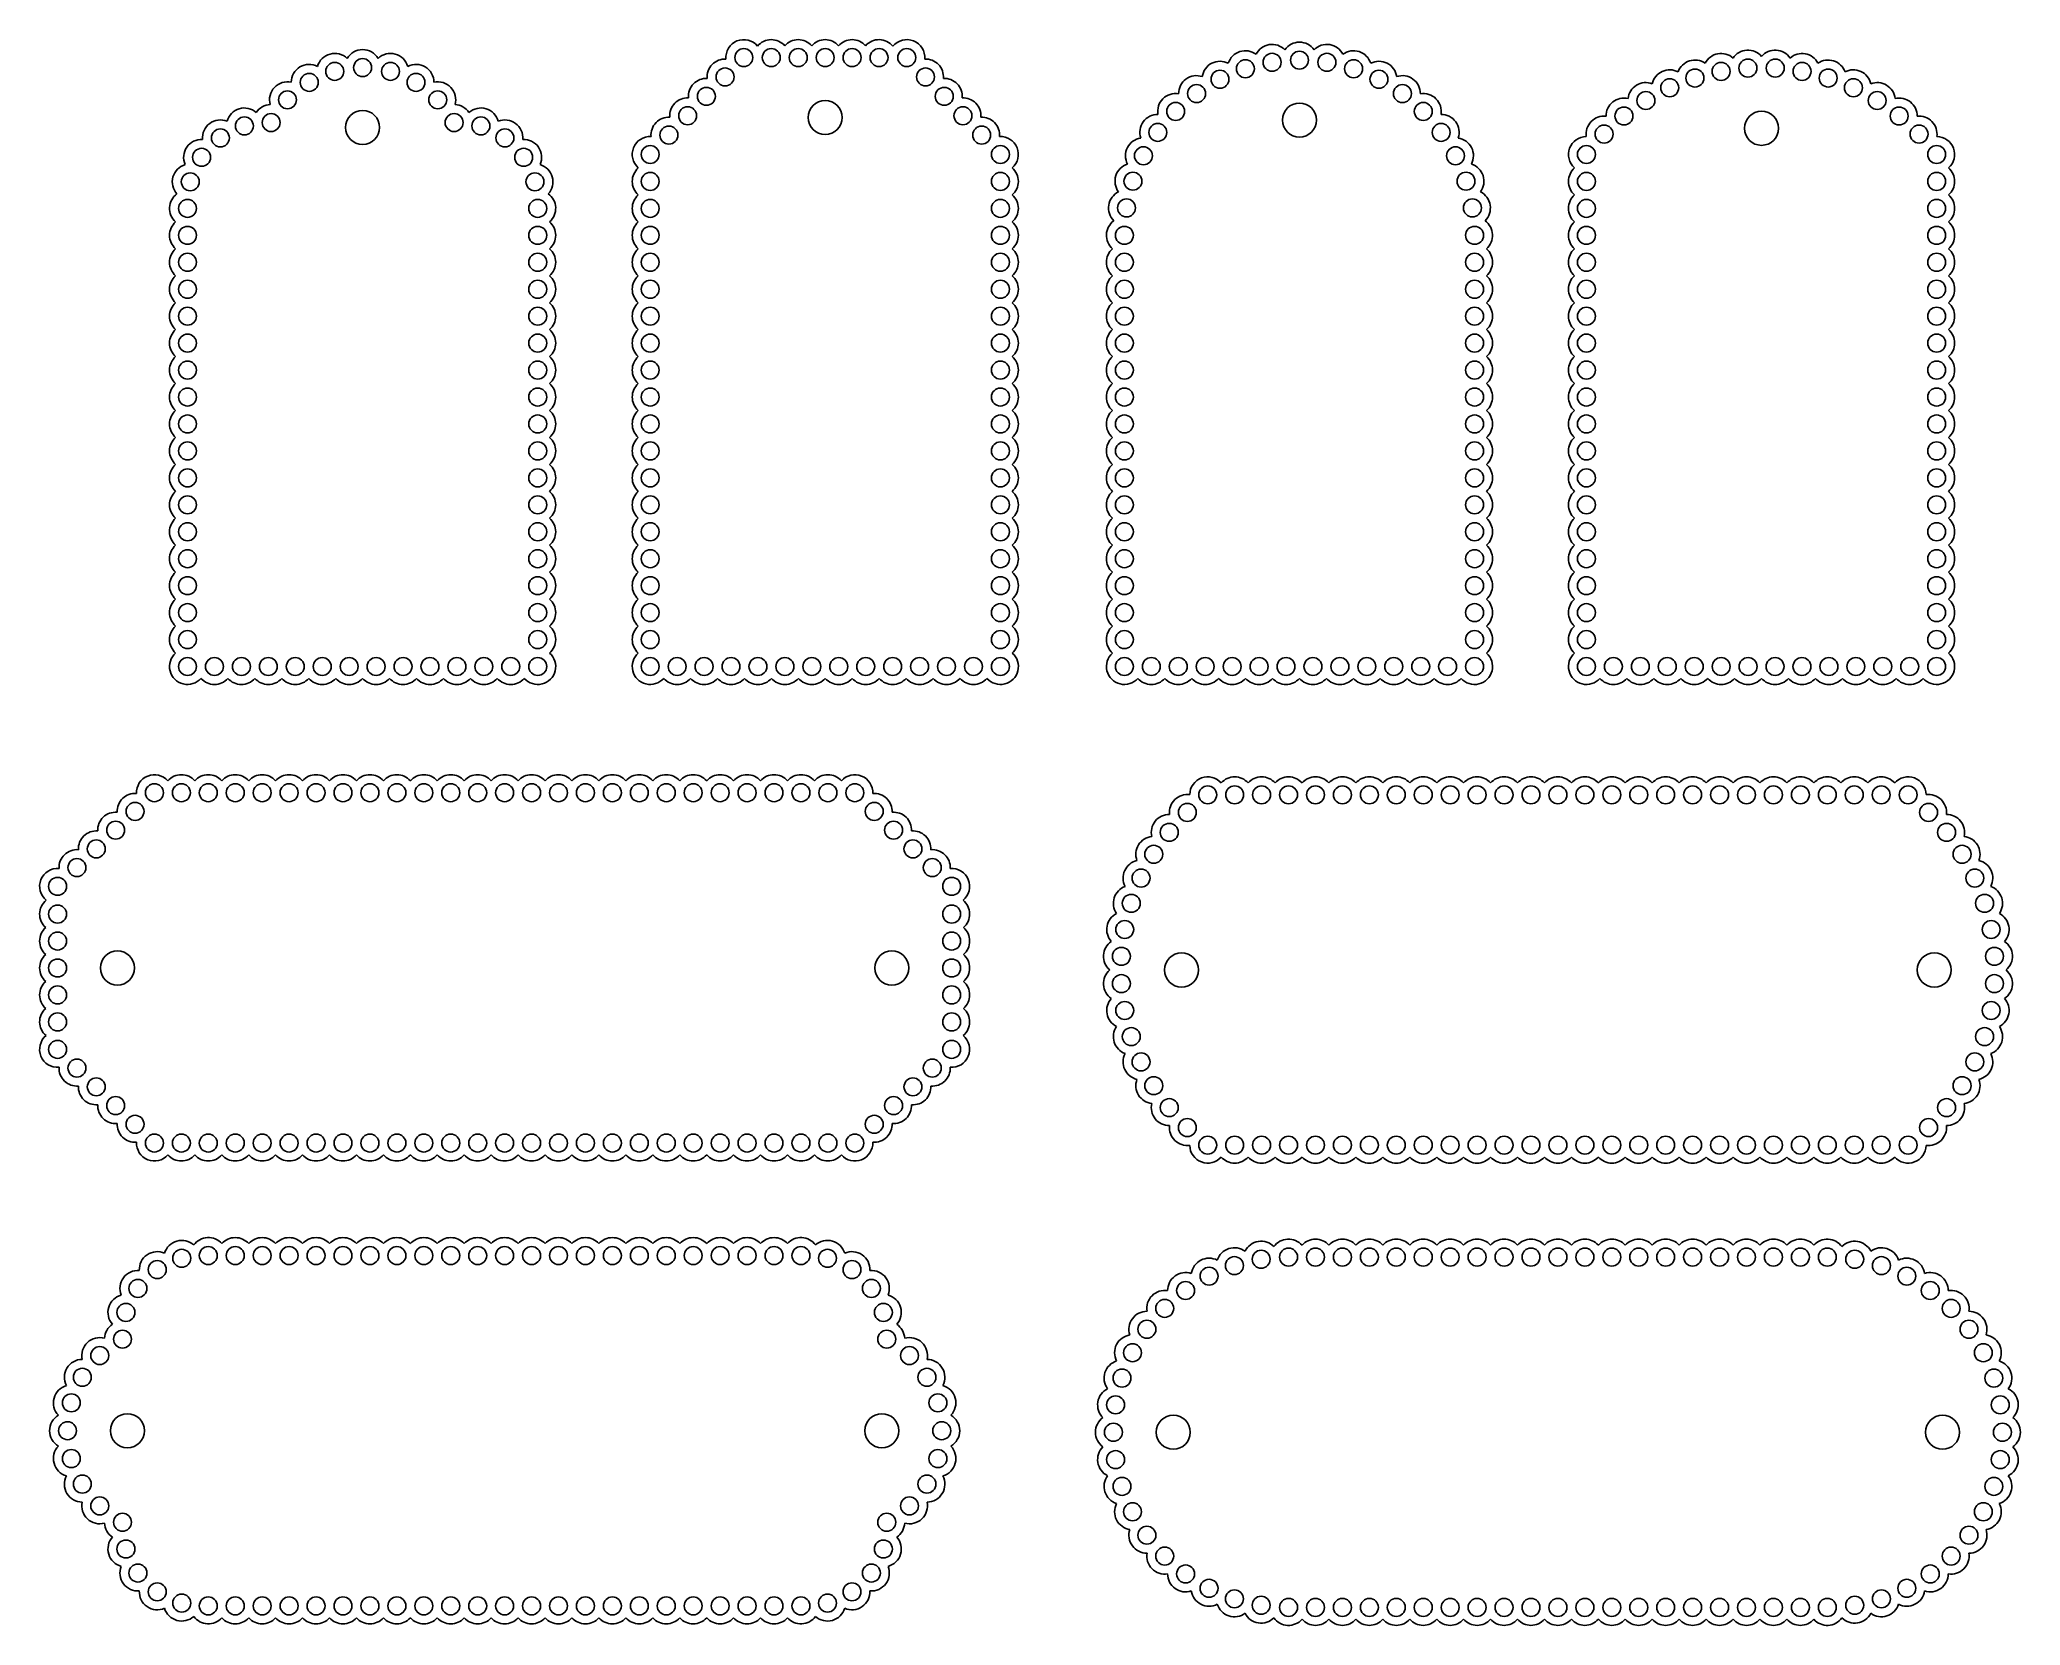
# Model space of a CAD drawing. Extents: x 16 to 347, y -74 to 191.
import ezdxf

# ---------------------------------------------------------------- set-up
doc = ezdxf.new("R2010")
doc.units = 0
doc.layers.get('0').update_dxf_attribs({"linetype": 'CONTINUOUS'})

msp = doc.modelspace()

# ---------------------------------------------------------------- linework, layer by layer
for centre, radius in [((133.760331, 187.650922), 1.5), ((138.349806, 187.650922), 1.5), ((142.849806, 187.650922), 1.5), ((147.349806, 187.650922), 1.5), ((151.849806, 187.650922), 1.5), ((156.349806, 187.650922), 1.5), ((160.984337, 187.650922), 1.5), ((226.579924, 187.223684), 1.5), ((65.427533, 185.350251), 1.5), ((70.084564, 185.988481), 1.5), ((74.741594, 185.350251), 1.5), ((130.632732, 184.415475), 1.5), ((164.111936, 184.415475), 1.5), ((213.300702, 184.035625), 1.5), ((217.541177, 185.792087), 1.5), ((222.004216, 186.863568), 1.5), ((231.155633, 186.863568), 1.5), ((235.618672, 185.792087), 1.5), ((239.859147, 184.035625), 1.5), ((292.637358, 184.24105), 1.5), ((297.006888, 185.339318), 1.5), ((301.485941, 185.895351), 1.5), ((306.04801, 185.895351), 1.5), ((310.527063, 185.339318), 1.5), ((314.896593, 184.24105), 1.5), ((57.534048, 180.599834), 1.5), ((61.16767, 183.515063), 1.5), ((79.001457, 183.515063), 1.5), ((82.635079, 180.599834), 1.5), ((127.505132, 181.180027), 1.5), ((167.239536, 181.180027), 1.5), ((209.387206, 181.637431), 1.5), ((243.772643, 181.637431), 1.5), ((284.448945, 180.481599), 1.5), ((288.424283, 182.611632), 1.5), ((319.109668, 182.611632), 1.5), ((323.085006, 180.481599), 1.5), ((70.084564, 175.988481), 2.844379), ((124.377533, 177.944579), 1.5), ((147.349806, 177.650922), 2.844379), ((170.367135, 177.944579), 1.5), ((205.897051, 178.656557), 1.5), ((226.579924, 177.223684), 2.844379), ((247.262798, 178.656557), 1.5), ((280.784119, 177.89669), 1.5), ((303.766976, 175.843909), 2.844379), ((326.749833, 177.89669), 1.5), ((46.320996, 174.235136), 1.5), ((50.33199, 176.23911), 1.5), ((54.801407, 176.806075), 1.5), ((85.367721, 176.806075), 1.5), ((89.837137, 176.23911), 1.5), ((93.848131, 174.235136), 1.5), ((121.249934, 174.709132), 1.5), ((173.494735, 174.709132), 1.5), ((202.916177, 175.166403), 1.5), ((250.243672, 175.166403), 1.5), ((277.458573, 174.881989), 1.5), ((330.075378, 174.881989), 1.5), ((43.182397, 170.999631), 1.5), ((96.986731, 170.999631), 1.5), ((118.122334, 171.473684), 1.5), ((176.622334, 171.473684), 1.5), ((200.517984, 171.252906), 1.5), ((252.641865, 171.252906), 1.5), ((274.516976, 171.473684), 1.5), ((333.016976, 171.473684), 1.5), ((41.296066, 166.910285), 1.5), ((98.873061, 166.910285), 1.5), ((118.122334, 166.973684), 1.5), ((176.622334, 166.973684), 1.5), ((198.761521, 167.012431), 1.5), ((254.398328, 167.012431), 1.5), ((274.516976, 166.973684), 1.5), ((333.016976, 166.973684), 1.5), ((40.834564, 162.473684), 1.5), ((99.334564, 162.473684), 1.5), ((118.122334, 162.473684), 1.5), ((176.622334, 162.473684), 1.5), ((197.690041, 162.549392), 1.5), ((255.469808, 162.549392), 1.5), ((274.516976, 162.473684), 1.5), ((333.016976, 162.473684), 1.5), ((40.834564, 157.973684), 1.5), ((99.334564, 157.973684), 1.5), ((118.122334, 157.973684), 1.5), ((176.622334, 157.973684), 1.5), ((197.329924, 157.973684), 1.5), ((255.829924, 157.973684), 1.5), ((274.516976, 157.973684), 1.5), ((333.016976, 157.973684), 1.5), ((40.834564, 153.473684), 1.5), ((99.334564, 153.473684), 1.5), ((118.122334, 153.473684), 1.5), ((176.622334, 153.473684), 1.5), ((197.329924, 153.473684), 1.5), ((255.829924, 153.473684), 1.5), ((274.516976, 153.473684), 1.5), ((333.016976, 153.473684), 1.5), ((40.834564, 148.973684), 1.5), ((99.334564, 148.973684), 1.5), ((118.122334, 148.973684), 1.5), ((176.622334, 148.973684), 1.5), ((197.329924, 148.973684), 1.5), ((255.829924, 148.973684), 1.5), ((274.516976, 148.973684), 1.5), ((333.016976, 148.973684), 1.5), ((40.834564, 144.473684), 1.5), ((99.334564, 144.473684), 1.5), ((118.122334, 144.473684), 1.5), ((176.622334, 144.473684), 1.5), ((197.329924, 144.473684), 1.5), ((255.829924, 144.473684), 1.5), ((274.516976, 144.473684), 1.5), ((333.016976, 144.473684), 1.5), ((40.834564, 139.973684), 1.5), ((99.334564, 139.973684), 1.5), ((118.122334, 139.973684), 1.5), ((176.622334, 139.973684), 1.5), ((197.329924, 139.973684), 1.5), ((255.829924, 139.973684), 1.5), ((274.516976, 139.973684), 1.5), ((333.016976, 139.973684), 1.5), ((40.834564, 135.473684), 1.5), ((99.334564, 135.473684), 1.5), ((118.122334, 135.473684), 1.5), ((176.622334, 135.473684), 1.5), ((197.329924, 135.473684), 1.5), ((255.829924, 135.473684), 1.5), ((274.516976, 135.473684), 1.5), ((333.016976, 135.473684), 1.5), ((40.834564, 130.973684), 1.5), ((99.334564, 130.973684), 1.5), ((118.122334, 130.973684), 1.5), ((176.622334, 130.973684), 1.5), ((197.329924, 130.973684), 1.5), ((255.829924, 130.973684), 1.5), ((274.516976, 130.973684), 1.5), ((333.016976, 130.973684), 1.5), ((40.834564, 126.473684), 1.5), ((99.334564, 126.473684), 1.5), ((118.122334, 126.473684), 1.5), ((176.622334, 126.473684), 1.5), ((197.329924, 126.473684), 1.5), ((255.829924, 126.473684), 1.5), ((274.516976, 126.473684), 1.5), ((333.016976, 126.473684), 1.5), ((40.834564, 121.973684), 1.5), ((99.334564, 121.973684), 1.5), ((118.122334, 121.973684), 1.5), ((176.622334, 121.973684), 1.5), ((197.329924, 121.973684), 1.5), ((255.829924, 121.973684), 1.5), ((274.516976, 121.973684), 1.5), ((333.016976, 121.973684), 1.5), ((40.834564, 117.473684), 1.5), ((99.334564, 117.473684), 1.5), ((118.122334, 117.473684), 1.5), ((176.622334, 117.473684), 1.5), ((197.329924, 117.473684), 1.5), ((255.829924, 117.473684), 1.5), ((274.516976, 117.473684), 1.5), ((333.016976, 117.473684), 1.5), ((40.834564, 112.973684), 1.5), ((99.334564, 112.973684), 1.5), ((118.122334, 112.973684), 1.5), ((176.622334, 112.973684), 1.5), ((197.329924, 112.973684), 1.5), ((255.829924, 112.973684), 1.5), ((274.516976, 112.973684), 1.5), ((333.016976, 112.973684), 1.5), ((40.834564, 108.473684), 1.5), ((99.334564, 108.473684), 1.5), ((118.122334, 108.473684), 1.5), ((176.622334, 108.473684), 1.5), ((197.329924, 108.473684), 1.5), ((255.829924, 108.473684), 1.5), ((274.516976, 108.473684), 1.5), ((333.016976, 108.473684), 1.5), ((40.834564, 103.973684), 1.5), ((99.334564, 103.973684), 1.5), ((118.122334, 103.973684), 1.5), ((176.622334, 103.973684), 1.5), ((197.329924, 103.973684), 1.5), ((255.829924, 103.973684), 1.5), ((274.516976, 103.973684), 1.5), ((333.016976, 103.973684), 1.5), ((40.834564, 99.473684), 1.5), ((99.334564, 99.473684), 1.5), ((118.122334, 99.473684), 1.5), ((176.622334, 99.473684), 1.5), ((197.329924, 99.473684), 1.5), ((255.829924, 99.473684), 1.5), ((274.516976, 99.473684), 1.5), ((333.016976, 99.473684), 1.5), ((40.834564, 94.973684), 1.5), ((99.334564, 94.973684), 1.5), ((118.122334, 94.973684), 1.5), ((176.622334, 94.973684), 1.5), ((197.329924, 94.973684), 1.5), ((255.829924, 94.973684), 1.5), ((274.516976, 94.973684), 1.5), ((333.016976, 94.973684), 1.5), ((40.834564, 90.473684), 1.5), ((99.334564, 90.473684), 1.5), ((118.122334, 90.473684), 1.5), ((176.622334, 90.473684), 1.5), ((197.329924, 90.473684), 1.5), ((255.829924, 90.473684), 1.5), ((274.516976, 90.473684), 1.5), ((333.016976, 90.473684), 1.5), ((40.834564, 85.973684), 1.5), ((45.334564, 85.973684), 1.5), ((49.834564, 85.973684), 1.5), ((54.334564, 85.973684), 1.5), ((58.834564, 85.973684), 1.5), ((63.334564, 85.973684), 1.5), ((67.834564, 85.973684), 1.5), ((72.334564, 85.973684), 1.5), ((76.834564, 85.973684), 1.5), ((81.334564, 85.973684), 1.5), ((85.834564, 85.973684), 1.5), ((90.334564, 85.973684), 1.5), ((94.834564, 85.973684), 1.5), ((99.334564, 85.973684), 1.5), ((118.122334, 85.973684), 1.5), ((122.622334, 85.973684), 1.5), ((127.122334, 85.973684), 1.5), ((131.622334, 85.973684), 1.5), ((136.122334, 85.973684), 1.5), ((140.622334, 85.973684), 1.5), ((145.122334, 85.973684), 1.5), ((149.622334, 85.973684), 1.5), ((154.122334, 85.973684), 1.5), ((158.622334, 85.973684), 1.5), ((163.122334, 85.973684), 1.5), ((167.622334, 85.973684), 1.5), ((172.122334, 85.973684), 1.5), ((176.622334, 85.973684), 1.5), ((197.329924, 85.973684), 1.5), ((201.829924, 85.973684), 1.5), ((206.329924, 85.973684), 1.5), ((210.829924, 85.973684), 1.5), ((215.329924, 85.973684), 1.5), ((219.829924, 85.973684), 1.5), ((224.329924, 85.973684), 1.5), ((228.829924, 85.973684), 1.5), ((233.329924, 85.973684), 1.5), ((237.829924, 85.973684), 1.5), ((242.329924, 85.973684), 1.5), ((246.829924, 85.973684), 1.5), ((251.329924, 85.973684), 1.5), ((255.829924, 85.973684), 1.5), ((274.516976, 85.973684), 1.5), ((279.016976, 85.973684), 1.5), ((283.516976, 85.973684), 1.5), ((288.016976, 85.973684), 1.5), ((292.516976, 85.973684), 1.5), ((297.016976, 85.973684), 1.5), ((301.516976, 85.973684), 1.5), ((306.016976, 85.973684), 1.5), ((310.516976, 85.973684), 1.5), ((315.016976, 85.973684), 1.5), ((319.516976, 85.973684), 1.5), ((324.016976, 85.973684), 1.5), ((328.516976, 85.973684), 1.5), ((333.016976, 85.973684), 1.5), ((35.305163, 64.904849), 1.5), ((39.805163, 64.904849), 1.5), ((44.305163, 64.904849), 1.5), ((48.805163, 64.904849), 1.5), ((53.305163, 64.904849), 1.5), ((57.805163, 64.904849), 1.5), ((62.305163, 64.904849), 1.5), ((66.805163, 64.904849), 1.5), ((71.305163, 64.904849), 1.5), ((75.805163, 64.904849), 1.5), ((80.305163, 64.904849), 1.5), ((84.805163, 64.904849), 1.5), ((89.305163, 64.904849), 1.5), ((93.805163, 64.904849), 1.5), ((98.305163, 64.904849), 1.5), ((102.805163, 64.904849), 1.5), ((107.305163, 64.904849), 1.5), ((111.805163, 64.904849), 1.5), ((116.305163, 64.904849), 1.5), ((120.805163, 64.904849), 1.5), ((125.305163, 64.904849), 1.5), ((129.805163, 64.904849), 1.5), ((134.305163, 64.904849), 1.5), ((138.805163, 64.904849), 1.5), ((143.305163, 64.904849), 1.5), ((147.805163, 64.904849), 1.5), ((152.305163, 64.904849), 1.5), ((32.069716, 61.777249), 1.5), ((155.540611, 61.777249), 1.5), ((207.844337, 61.607702), 1.5), ((211.252642, 64.5493), 1.5), ((215.752642, 64.5493), 1.5), ((220.252642, 64.5493), 1.5), ((224.752642, 64.5493), 1.5), ((229.252642, 64.5493), 1.5), ((233.752642, 64.5493), 1.5), ((238.252642, 64.5493), 1.5), ((242.752642, 64.5493), 1.5), ((247.252642, 64.5493), 1.5), ((251.752642, 64.5493), 1.5), ((256.252642, 64.5493), 1.5), ((260.752642, 64.5493), 1.5), ((265.252642, 64.5493), 1.5), ((269.752642, 64.5493), 1.5), ((274.252642, 64.5493), 1.5), ((278.752642, 64.5493), 1.5), ((283.252642, 64.5493), 1.5), ((287.752642, 64.5493), 1.5), ((292.252642, 64.5493), 1.5), ((296.752642, 64.5493), 1.5), ((301.252642, 64.5493), 1.5), ((305.752642, 64.5493), 1.5), ((310.252642, 64.5493), 1.5), ((314.752642, 64.5493), 1.5), ((319.252642, 64.5493), 1.5), ((323.752642, 64.5493), 1.5), ((328.252642, 64.5493), 1.5), ((331.660948, 61.607702), 1.5), ((28.834268, 58.64965), 1.5), ((158.776059, 58.64965), 1.5), ((204.829636, 58.282157), 1.5), ((334.675648, 58.282157), 1.5), ((25.59882, 55.522051), 1.5), ((162.011506, 55.522051), 1.5), ((22.363373, 52.394451), 1.5), ((165.246954, 52.394451), 1.5), ((202.244728, 54.61733), 1.5), ((337.260557, 54.61733), 1.5), ((19.127925, 49.266852), 1.5), ((168.482402, 49.266852), 1.5), ((200.114694, 50.641993), 1.5), ((339.390591, 50.641993), 1.5), ((198.485277, 46.428918), 1.5), ((341.020008, 46.428918), 1.5), ((19.127925, 44.632321), 1.5), ((168.482402, 44.632321), 1.5), ((197.387008, 42.059387), 1.5), ((342.118276, 42.059387), 1.5), ((19.127925, 40.132321), 1.5), ((168.482402, 40.132321), 1.5), ((19.127925, 35.632321), 1.5), ((29.127925, 35.632321), 2.844379), ((158.482402, 35.632321), 2.844379), ((168.482402, 35.632321), 1.5), ((196.830976, 37.580334), 1.5), ((206.882417, 35.2993), 2.844379), ((332.622868, 35.2993), 2.844379), ((342.674309, 37.580334), 1.5), ((196.830976, 33.018265), 1.5), ((342.674309, 33.018265), 1.5), ((19.127925, 31.132321), 1.5), ((168.482402, 31.132321), 1.5), ((197.387008, 28.539212), 1.5), ((342.118276, 28.539212), 1.5), ((19.127925, 26.632321), 1.5), ((168.482402, 26.632321), 1.5), ((19.127925, 22.042846), 1.5), ((168.482402, 22.042846), 1.5), ((198.485277, 24.169682), 1.5), ((341.020008, 24.169682), 1.5), ((22.363373, 18.915247), 1.5), ((165.246954, 18.915247), 1.5), ((200.114694, 19.956607), 1.5), ((339.390591, 19.956607), 1.5), ((25.59882, 15.787647), 1.5), ((162.011506, 15.787647), 1.5), ((202.244728, 15.98127), 1.5), ((337.260557, 15.98127), 1.5), ((28.834268, 12.660048), 1.5), ((158.776059, 12.660048), 1.5), ((204.829636, 12.316443), 1.5), ((334.675648, 12.316443), 1.5), ((32.069716, 9.532448), 1.5), ((155.540611, 9.532448), 1.5), ((207.844337, 8.990897), 1.5), ((331.660948, 8.990897), 1.5), ((35.305163, 6.404849), 1.5), ((39.805163, 6.404849), 1.5), ((44.305163, 6.404849), 1.5), ((48.805163, 6.404849), 1.5), ((53.305163, 6.404849), 1.5), ((57.805163, 6.404849), 1.5), ((62.305163, 6.404849), 1.5), ((66.805163, 6.404849), 1.5), ((71.305163, 6.404849), 1.5), ((75.805163, 6.404849), 1.5), ((80.305163, 6.404849), 1.5), ((84.805163, 6.404849), 1.5), ((89.305163, 6.404849), 1.5), ((93.805163, 6.404849), 1.5), ((98.305163, 6.404849), 1.5), ((102.805163, 6.404849), 1.5), ((107.305163, 6.404849), 1.5), ((111.805163, 6.404849), 1.5), ((116.305163, 6.404849), 1.5), ((120.805163, 6.404849), 1.5), ((125.305163, 6.404849), 1.5), ((129.805163, 6.404849), 1.5), ((134.305163, 6.404849), 1.5), ((138.805163, 6.404849), 1.5), ((143.305163, 6.404849), 1.5), ((147.805163, 6.404849), 1.5), ((152.305163, 6.404849), 1.5), ((211.252642, 6.0493), 1.5), ((215.752642, 6.0493), 1.5), ((220.252642, 6.0493), 1.5), ((224.752642, 6.0493), 1.5), ((229.252642, 6.0493), 1.5), ((233.752642, 6.0493), 1.5), ((238.252642, 6.0493), 1.5), ((242.752642, 6.0493), 1.5), ((247.252642, 6.0493), 1.5), ((251.752642, 6.0493), 1.5), ((256.252642, 6.0493), 1.5), ((260.752642, 6.0493), 1.5), ((265.252642, 6.0493), 1.5), ((269.752642, 6.0493), 1.5), ((274.252642, 6.0493), 1.5), ((278.752642, 6.0493), 1.5), ((283.252642, 6.0493), 1.5), ((287.752642, 6.0493), 1.5), ((292.252642, 6.0493), 1.5), ((296.752642, 6.0493), 1.5), ((301.252642, 6.0493), 1.5), ((305.752642, 6.0493), 1.5), ((310.252642, 6.0493), 1.5), ((314.752642, 6.0493), 1.5), ((319.252642, 6.0493), 1.5), ((323.752642, 6.0493), 1.5), ((328.252642, 6.0493), 1.5), ((35.779216, -14.730755), 1.5), ((39.868562, -12.844424), 1.5), ((44.305163, -12.382922), 1.5), ((48.805163, -12.382922), 1.5), ((53.305163, -12.382922), 1.5), ((57.805163, -12.382922), 1.5), ((62.305163, -12.382922), 1.5), ((66.805163, -12.382922), 1.5), ((71.305163, -12.382922), 1.5), ((75.805163, -12.382922), 1.5), ((80.305163, -12.382922), 1.5), ((84.805163, -12.382922), 1.5), ((89.305163, -12.382922), 1.5), ((93.805163, -12.382922), 1.5), ((98.305163, -12.382922), 1.5), ((102.805163, -12.382922), 1.5), ((107.305163, -12.382922), 1.5), ((111.805163, -12.382922), 1.5), ((116.305163, -12.382922), 1.5), ((120.805163, -12.382922), 1.5), ((125.305163, -12.382922), 1.5), ((129.805163, -12.382922), 1.5), ((134.305163, -12.382922), 1.5), ((138.805163, -12.382922), 1.5), ((143.305163, -12.382922), 1.5), ((147.741765, -12.844424), 1.5), ((151.83111, -14.730755), 1.5), ((215.713895, -14.069348), 1.5), ((220.176934, -12.997867), 1.5), ((224.752642, -12.637751), 1.5), ((229.252642, -12.637751), 1.5), ((233.752642, -12.637751), 1.5), ((238.252642, -12.637751), 1.5), ((242.752642, -12.637751), 1.5), ((247.252642, -12.637751), 1.5), ((251.752642, -12.637751), 1.5), ((256.252642, -12.637751), 1.5), ((260.752642, -12.637751), 1.5), ((265.252642, -12.637751), 1.5), ((269.752642, -12.637751), 1.5), ((274.252642, -12.637751), 1.5), ((278.752642, -12.637751), 1.5), ((283.252642, -12.637751), 1.5), ((287.752642, -12.637751), 1.5), ((292.252642, -12.637751), 1.5), ((296.752642, -12.637751), 1.5), ((301.252642, -12.637751), 1.5), ((305.752642, -12.637751), 1.5), ((310.252642, -12.637751), 1.5), ((314.752642, -12.637751), 1.5), ((319.328351, -12.997867), 1.5), ((323.79139, -14.069348), 1.5), ((32.543711, -17.869354), 1.5), ((155.066615, -17.869354), 1.5), ((211.47342, -15.82581), 1.5), ((328.031865, -15.82581), 1.5), ((204.069769, -21.204878), 1.5), ((207.559924, -18.224004), 1.5), ((331.945361, -18.224004), 1.5), ((335.435516, -21.204878), 1.5), ((30.539738, -21.880348), 1.5), ((157.070589, -21.880348), 1.5), ((29.972772, -26.349765), 1.5), ((157.637554, -26.349765), 1.5), ((201.088895, -24.695033), 1.5), ((338.41639, -24.695033), 1.5), ((26.179013, -29.082406), 1.5), ((161.431313, -29.082406), 1.5), ((198.690702, -28.608529), 1.5), ((340.814583, -28.608529), 1.5), ((23.263784, -32.716028), 1.5), ((164.346543, -32.716028), 1.5), ((196.934239, -32.849004), 1.5), ((342.571046, -32.849004), 1.5), ((21.428596, -36.975891), 1.5), ((166.181731, -36.975891), 1.5), ((195.862758, -37.312043), 1.5), ((343.642526, -37.312043), 1.5), ((30.790366, -41.632922), 2.844379), ((156.81996, -41.632922), 2.844379), ((205.502642, -41.887751), 2.844379), ((334.002642, -41.887751), 2.844379), ((20.790366, -41.632922), 1.5), ((166.81996, -41.632922), 1.5), ((195.502642, -41.887751), 1.5), ((344.002642, -41.887751), 1.5), ((21.428596, -46.289952), 1.5), ((166.181731, -46.289952), 1.5), ((195.862758, -46.463459), 1.5), ((343.642526, -46.463459), 1.5), ((23.263784, -50.549815), 1.5), ((164.346543, -50.549815), 1.5), ((196.934239, -50.926498), 1.5), ((342.571046, -50.926498), 1.5), ((26.179013, -54.183437), 1.5), ((161.431313, -54.183437), 1.5), ((29.972772, -56.916079), 1.5), ((157.637554, -56.916079), 1.5), ((198.690702, -55.166973), 1.5), ((340.814583, -55.166973), 1.5), ((201.088895, -59.08047), 1.5), ((338.41639, -59.08047), 1.5), ((30.539738, -61.385495), 1.5), ((157.070589, -61.385495), 1.5), ((204.069769, -62.570625), 1.5), ((335.435516, -62.570625), 1.5), ((32.543711, -65.396489), 1.5), ((155.066615, -65.396489), 1.5), ((207.559924, -65.551498), 1.5), ((331.945361, -65.551498), 1.5), ((35.779216, -68.535089), 1.5), ((39.868562, -70.421419), 1.5), ((44.305163, -70.882922), 1.5), ((48.805163, -70.882922), 1.5), ((53.305163, -70.882922), 1.5), ((57.805163, -70.882922), 1.5), ((62.305163, -70.882922), 1.5), ((66.805163, -70.882922), 1.5), ((71.305163, -70.882922), 1.5), ((75.805163, -70.882922), 1.5), ((80.305163, -70.882922), 1.5), ((84.805163, -70.882922), 1.5), ((89.305163, -70.882922), 1.5), ((93.805163, -70.882922), 1.5), ((98.305163, -70.882922), 1.5), ((102.805163, -70.882922), 1.5), ((107.305163, -70.882922), 1.5), ((111.805163, -70.882922), 1.5), ((116.305163, -70.882922), 1.5), ((120.805163, -70.882922), 1.5), ((125.305163, -70.882922), 1.5), ((129.805163, -70.882922), 1.5), ((134.305163, -70.882922), 1.5), ((138.805163, -70.882922), 1.5), ((143.305163, -70.882922), 1.5), ((147.741765, -70.421419), 1.5), ((151.83111, -68.535089), 1.5), ((211.47342, -67.949692), 1.5), ((215.713895, -69.706154), 1.5), ((220.176934, -70.777635), 1.5), ((319.328351, -70.777635), 1.5), ((323.79139, -69.706154), 1.5), ((328.031865, -67.949692), 1.5), ((224.752642, -71.137751), 1.5), ((229.252642, -71.137751), 1.5), ((233.752642, -71.137751), 1.5), ((238.252642, -71.137751), 1.5), ((242.752642, -71.137751), 1.5), ((247.252642, -71.137751), 1.5), ((251.752642, -71.137751), 1.5), ((256.252642, -71.137751), 1.5), ((260.752642, -71.137751), 1.5), ((265.252642, -71.137751), 1.5), ((269.752642, -71.137751), 1.5), ((274.252642, -71.137751), 1.5), ((278.752642, -71.137751), 1.5), ((283.252642, -71.137751), 1.5), ((287.752642, -71.137751), 1.5), ((292.252642, -71.137751), 1.5), ((296.752642, -71.137751), 1.5), ((301.252642, -71.137751), 1.5), ((305.752642, -71.137751), 1.5), ((310.252642, -71.137751), 1.5), ((314.752642, -71.137751), 1.5)]:
    msp.add_circle(centre, radius)
for centre, start, end in [((70.084564, 185.988481), 30.621019, 149.378981), ((133.760331, 187.650922), 40.100792, 184.5614), ((138.349806, 187.650922), 41.409622, 139.899208), ((142.849806, 187.650922), 41.409622, 138.590378), ((147.349806, 187.650922), 41.409622, 138.590378), ((151.849806, 187.650922), 41.409622, 138.590378), ((156.349806, 187.650922), 39.428137, 138.590378), ((160.984337, 187.650922), 355.4386, 140.571863), ((217.541177, 185.792087), 53.595127, 162.404873), ((222.004216, 186.863568), 44.595127, 153.404873), ((226.579924, 187.223684), 35.595127, 144.404873), ((231.155633, 186.863568), 26.595127, 135.404873), ((235.618672, 185.792087), 17.595127, 126.404873), ((301.485941, 185.895351), 40.505393, 145.861236), ((306.04801, 185.895351), 34.138764, 139.494607), ((61.16767, 183.515063), 62.6774, 179.673721), ((65.427533, 185.350251), 46.228163, 163.936234), ((74.741594, 185.350251), 16.063766, 133.771837), ((79.001457, 183.515063), 0.326279, 117.3226), ((130.632732, 184.415475), 87.380644, 184.5614), ((164.111936, 184.415475), 355.4386, 92.619356), ((213.300702, 184.035625), 62.595127, 171.404873), ((239.859147, 184.035625), 8.595127, 117.404873), ((288.424283, 182.611632), 62.304947, 166.918301), ((292.637358, 184.24105), 55.439878, 159.983267), ((297.006888, 185.339318), 48.29183, 152.77783), ((310.527063, 185.339318), 27.22217, 131.70817), ((314.896593, 184.24105), 20.016733, 124.560122), ((319.109668, 182.611632), 13.081699, 117.695053), ((57.534048, 180.599834), 77.805945, 195.426184), ((82.635079, 180.599834), 344.573816, 102.194055), ((127.505132, 181.180027), 87.380644, 184.5614), ((167.239536, 181.180027), 355.4386, 92.619356), ((209.387206, 181.637431), 71.595127, 180.404873), ((243.772643, 181.637431), 359.595127, 108.404873), ((284.448945, 180.481599), 69.447582, 173.566676), ((323.085006, 180.481599), 6.433324, 110.552418), ((50.33199, 176.23911), 48.563616, 164.903915), ((54.801407, 176.806075), 93.043458, 145.895607), ((85.367721, 176.806075), 34.104393, 86.956542), ((89.837137, 176.23911), 15.096085, 131.436384), ((124.377533, 177.944579), 87.380644, 184.5614), ((170.367135, 177.944579), 355.4386, 92.619356), ((205.897051, 178.656557), 80.595127, 189.404873), ((247.262798, 178.656557), 350.595127, 99.404873), ((280.784119, 177.89669), 76.826178, 180.619485), ((326.749833, 177.89669), 359.380515, 103.173822), ((46.320996, 174.235136), 68.191364, 184.572571), ((93.848131, 174.235136), 355.427429, 111.808636), ((121.249934, 174.709132), 87.380644, 184.5614), ((173.494735, 174.709132), 355.4386, 92.619356), ((202.916177, 175.166403), 89.595127, 198.404873), ((250.243672, 175.166403), 341.595127, 90.404873), ((277.458573, 174.881989), 83.766906, 187.825315), ((330.075378, 174.881989), 352.174685, 96.233094), ((43.182397, 170.999631), 87.169437, 203.87719), ((96.986731, 170.999631), 336.12281, 92.830563), ((118.122334, 171.473684), 87.380644, 228.590378), ((176.622334, 171.473684), 311.409622, 92.619356), ((200.517984, 171.252906), 98.595127, 207.404873), ((252.641865, 171.252906), 332.595127, 81.404873), ((274.516976, 171.473684), 90.581862, 228.590378), ((333.016976, 171.473684), 311.409622, 89.418138), ((41.296066, 166.910285), 106.597007, 222.085214), ((98.873061, 166.910285), 317.914786, 73.402993), ((118.122334, 166.973684), 131.409622, 228.590378), ((176.622334, 166.973684), 311.409622, 48.590378), ((198.761521, 167.012431), 107.595127, 216.404873), ((254.398328, 167.012431), 323.595127, 72.404873), ((274.516976, 166.973684), 131.409622, 228.590378), ((333.016976, 166.973684), 311.409622, 48.590378), ((40.834564, 162.473684), 126.037503, 228.590378), ((99.334564, 162.473684), 311.409622, 53.962497), ((118.122334, 162.473684), 131.409622, 228.590378), ((176.622334, 162.473684), 311.409622, 48.590378), ((197.690041, 162.549392), 116.595127, 225.404873), ((255.469808, 162.549392), 314.595127, 63.404873), ((274.516976, 162.473684), 131.409622, 228.590378), ((333.016976, 162.473684), 311.409622, 48.590378), ((40.834564, 157.973684), 131.409622, 228.590378), ((99.334564, 157.973684), 311.409622, 48.590378), ((118.122334, 157.973684), 131.409622, 228.590378), ((176.622334, 157.973684), 311.409622, 48.590378), ((197.329924, 157.973684), 125.595127, 228.590378), ((255.829924, 157.973684), 311.409622, 54.404873), ((274.516976, 157.973684), 131.409622, 228.590378), ((333.016976, 157.973684), 311.409622, 48.590378), ((40.834564, 153.473684), 131.409622, 228.590378), ((99.334564, 153.473684), 311.409622, 48.590378), ((118.122334, 153.473684), 131.409622, 228.590378), ((176.622334, 153.473684), 311.409622, 48.590378), ((197.329924, 153.473684), 131.409622, 228.590378), ((255.829924, 153.473684), 311.409622, 48.590378), ((274.516976, 153.473684), 131.409622, 228.590378), ((333.016976, 153.473684), 311.409622, 48.590378), ((40.834564, 148.973684), 131.409622, 228.590378), ((99.334564, 148.973684), 311.409622, 48.590378), ((118.122334, 148.973684), 131.409622, 228.590378), ((176.622334, 148.973684), 311.409622, 48.590378), ((197.329924, 148.973684), 131.409622, 228.590378), ((255.829924, 148.973684), 311.409622, 48.590378), ((274.516976, 148.973684), 131.409622, 228.590378), ((333.016976, 148.973684), 311.409622, 48.590378), ((40.834564, 144.473684), 131.409622, 228.590378), ((99.334564, 144.473684), 311.409622, 48.590378), ((118.122334, 144.473684), 131.409622, 228.590378), ((176.622334, 144.473684), 311.409622, 48.590378), ((197.329924, 144.473684), 131.409622, 228.590378), ((255.829924, 144.473684), 311.409622, 48.590378), ((274.516976, 144.473684), 131.409622, 228.590378), ((333.016976, 144.473684), 311.409622, 48.590378), ((40.834564, 139.973684), 131.409622, 228.590378), ((99.334564, 139.973684), 311.409622, 48.590378), ((118.122334, 139.973684), 131.409622, 228.590378), ((176.622334, 139.973684), 311.409622, 48.590378), ((197.329924, 139.973684), 131.409622, 228.590378), ((255.829924, 139.973684), 311.409622, 48.590378), ((274.516976, 139.973684), 131.409622, 228.590378), ((333.016976, 139.973684), 311.409622, 48.590378), ((40.834564, 135.473684), 131.409622, 228.590378), ((99.334564, 135.473684), 311.409622, 48.590378), ((118.122334, 135.473684), 131.409622, 228.590378), ((176.622334, 135.473684), 311.409622, 48.590378), ((197.329924, 135.473684), 131.409622, 228.590378), ((255.829924, 135.473684), 311.409622, 48.590378), ((274.516976, 135.473684), 131.409622, 228.590378), ((333.016976, 135.473684), 311.409622, 48.590378), ((40.834564, 130.973684), 131.409622, 228.590378), ((99.334564, 130.973684), 311.409622, 48.590378), ((118.122334, 130.973684), 131.409622, 228.590378), ((176.622334, 130.973684), 311.409622, 48.590378), ((197.329924, 130.973684), 131.409622, 228.590378), ((255.829924, 130.973684), 311.409622, 48.590378), ((274.516976, 130.973684), 131.409622, 228.590378), ((333.016976, 130.973684), 311.409622, 48.590378), ((40.834564, 126.473684), 131.409622, 228.590378), ((99.334564, 126.473684), 311.409622, 48.590378), ((118.122334, 126.473684), 131.409622, 228.590378), ((176.622334, 126.473684), 311.409622, 48.590378), ((197.329924, 126.473684), 131.409622, 228.590378), ((255.829924, 126.473684), 311.409622, 48.590378), ((274.516976, 126.473684), 131.409622, 228.590378), ((333.016976, 126.473684), 311.409622, 48.590378), ((40.834564, 121.973684), 131.409622, 228.590378), ((99.334564, 121.973684), 311.409622, 48.590378), ((118.122334, 121.973684), 131.409622, 228.590378), ((176.622334, 121.973684), 311.409622, 48.590378), ((197.329924, 121.973684), 131.409622, 228.590378), ((255.829924, 121.973684), 311.409622, 48.590378), ((274.516976, 121.973684), 131.409622, 228.590378), ((333.016976, 121.973684), 311.409622, 48.590378), ((40.834564, 117.473684), 131.409622, 228.590378), ((99.334564, 117.473684), 311.409622, 48.590378), ((118.122334, 117.473684), 131.409622, 228.590378), ((176.622334, 117.473684), 311.409622, 48.590378), ((197.329924, 117.473684), 131.409622, 228.590378), ((255.829924, 117.473684), 311.409622, 48.590378), ((274.516976, 117.473684), 131.409622, 228.590378), ((333.016976, 117.473684), 311.409622, 48.590378), ((40.834564, 112.973684), 131.409622, 228.590378), ((99.334564, 112.973684), 311.409622, 48.590378), ((118.122334, 112.973684), 131.409622, 228.590378), ((176.622334, 112.973684), 311.409622, 48.590378), ((197.329924, 112.973684), 131.409622, 228.590378), ((255.829924, 112.973684), 311.409622, 48.590378), ((274.516976, 112.973684), 131.409622, 228.590378), ((333.016976, 112.973684), 311.409622, 48.590378), ((40.834564, 108.473684), 131.409622, 228.590378), ((99.334564, 108.473684), 311.409622, 48.590378), ((118.122334, 108.473684), 131.409622, 228.590378), ((176.622334, 108.473684), 311.409622, 48.590378), ((197.329924, 108.473684), 131.409622, 228.590378), ((255.829924, 108.473684), 311.409622, 48.590378), ((274.516976, 108.473684), 131.409622, 228.590378), ((333.016976, 108.473684), 311.409622, 48.590378), ((40.834564, 103.973684), 131.409622, 228.590378), ((99.334564, 103.973684), 311.409622, 48.590378), ((118.122334, 103.973684), 131.409622, 228.590378), ((176.622334, 103.973684), 311.409622, 48.590378), ((197.329924, 103.973684), 131.409622, 228.590378), ((255.829924, 103.973684), 311.409622, 48.590378), ((274.516976, 103.973684), 131.409622, 228.590378), ((333.016976, 103.973684), 311.409622, 48.590378), ((40.834564, 99.473684), 131.409622, 228.590378), ((99.334564, 99.473684), 311.409622, 48.590378), ((118.122334, 99.473684), 131.409622, 228.590378), ((176.622334, 99.473684), 311.409622, 48.590378), ((197.329924, 99.473684), 131.409622, 228.590378), ((255.829924, 99.473684), 311.409622, 48.590378), ((274.516976, 99.473684), 131.409622, 228.590378), ((333.016976, 99.473684), 311.409622, 48.590378), ((40.834564, 94.973684), 131.409622, 228.590378), ((99.334564, 94.973684), 311.409622, 48.590378), ((118.122334, 94.973684), 131.409622, 228.590378), ((176.622334, 94.973684), 311.409622, 48.590378), ((197.329924, 94.973684), 131.409622, 228.590378), ((255.829924, 94.973684), 311.409622, 48.590378), ((274.516976, 94.973684), 131.409622, 228.590378), ((333.016976, 94.973684), 311.409622, 48.590378), ((40.834564, 90.473684), 131.409622, 228.590378), ((99.334564, 90.473684), 311.409622, 48.590378), ((118.122334, 90.473684), 131.409622, 228.590378), ((176.622334, 90.473684), 311.409622, 48.590378), ((197.329924, 90.473684), 131.409622, 228.590378), ((255.829924, 90.473684), 311.409622, 48.590378), ((274.516976, 90.473684), 131.409622, 228.590378), ((333.016976, 90.473684), 311.409622, 48.590378), ((40.834564, 85.973684), 131.409622, 318.590378), ((99.334564, 85.973684), 221.409622, 48.590378), ((118.122334, 85.973684), 131.409622, 318.590378), ((176.622334, 85.973684), 221.409622, 48.590378), ((197.329924, 85.973684), 131.409622, 318.590378), ((255.829924, 85.973684), 221.409622, 48.590378), ((274.516976, 85.973684), 131.409622, 318.590378), ((333.016976, 85.973684), 221.409622, 48.590378), ((45.334564, 85.973684), 221.409622, 318.590378), ((49.834564, 85.973684), 221.409622, 318.590378), ((54.334564, 85.973684), 221.409622, 318.590378), ((58.834564, 85.973684), 221.409622, 318.590378), ((63.334564, 85.973684), 221.409622, 318.590378), ((67.834564, 85.973684), 221.409622, 318.590378), ((72.334564, 85.973684), 221.409622, 318.590378), ((76.834564, 85.973684), 221.409622, 318.590378), ((81.334564, 85.973684), 221.409622, 318.590378), ((85.834564, 85.973684), 221.409622, 318.590378), ((90.334564, 85.973684), 221.409622, 318.590378), ((94.834564, 85.973684), 221.409622, 318.590378), ((122.622334, 85.973684), 221.409622, 318.590378), ((127.122334, 85.973684), 221.409622, 318.590378), ((131.622334, 85.973684), 221.409622, 318.590378), ((136.122334, 85.973684), 221.409622, 318.590378), ((140.622334, 85.973684), 221.409622, 318.590378), ((145.122334, 85.973684), 221.409622, 318.590378), ((149.622334, 85.973684), 221.409622, 318.590378), ((154.122334, 85.973684), 221.409622, 318.590378), ((158.622334, 85.973684), 221.409622, 318.590378), ((163.122334, 85.973684), 221.409622, 318.590378), ((167.622334, 85.973684), 221.409622, 318.590378), ((172.122334, 85.973684), 221.409622, 318.590378), ((201.829924, 85.973684), 221.409622, 318.590378), ((206.329924, 85.973684), 221.409622, 318.590378), ((210.829924, 85.973684), 221.409622, 318.590378), ((215.329924, 85.973684), 221.409622, 318.590378), ((219.829924, 85.973684), 221.409622, 318.590378), ((224.329924, 85.973684), 221.409622, 318.590378), ((228.829924, 85.973684), 221.409622, 318.590378), ((233.329924, 85.973684), 221.409622, 318.590378), ((237.829924, 85.973684), 221.409622, 318.590378), ((242.329924, 85.973684), 221.409622, 318.590378), ((246.829924, 85.973684), 221.409622, 318.590378), ((251.329924, 85.973684), 221.409622, 318.590378), ((279.016976, 85.973684), 221.409622, 318.590378), ((283.516976, 85.973684), 221.409622, 318.590378), ((288.016976, 85.973684), 221.409622, 318.590378), ((292.516976, 85.973684), 221.409622, 318.590378), ((297.016976, 85.973684), 221.409622, 318.590378), ((301.516976, 85.973684), 221.409622, 318.590378), ((306.016976, 85.973684), 221.409622, 318.590378), ((310.516976, 85.973684), 221.409622, 318.590378), ((315.016976, 85.973684), 221.409622, 318.590378), ((319.516976, 85.973684), 221.409622, 318.590378), ((324.016976, 85.973684), 221.409622, 318.590378), ((328.516976, 85.973684), 221.409622, 318.590378), ((35.305163, 64.904849), 41.409622, 182.619356), ((39.805163, 64.904849), 41.409622, 138.590378), ((44.305163, 64.904849), 41.409622, 138.590378), ((48.805163, 64.904849), 41.409622, 138.590378), ((53.305163, 64.904849), 41.409622, 138.590378), ((57.805163, 64.904849), 41.409622, 138.590378), ((62.305163, 64.904849), 41.409622, 138.590378), ((66.805163, 64.904849), 41.409622, 138.590378), ((71.305163, 64.904849), 41.409622, 138.590378), ((75.805163, 64.904849), 41.409622, 138.590378), ((80.305163, 64.904849), 41.409622, 138.590378), ((84.805163, 64.904849), 41.409622, 138.590378), ((89.305163, 64.904849), 41.409622, 138.590378), ((93.805163, 64.904849), 41.409622, 138.590378), ((98.305163, 64.904849), 41.409622, 138.590378), ((102.805163, 64.904849), 41.409622, 138.590378), ((107.305163, 64.904849), 41.409622, 138.590378), ((111.805163, 64.904849), 41.409622, 138.590378), ((116.305163, 64.904849), 41.409622, 138.590378), ((120.805163, 64.904849), 41.409622, 138.590378), ((125.305163, 64.904849), 41.409622, 138.590378), ((129.805163, 64.904849), 41.409622, 138.590378), ((134.305163, 64.904849), 41.409622, 138.590378), ((138.805163, 64.904849), 41.409622, 138.590378), ((143.305163, 64.904849), 41.409622, 138.590378), ((147.805163, 64.904849), 41.409622, 138.590378), ((152.305163, 64.904849), 357.380644, 138.590378), ((211.252642, 64.5493), 41.409622, 179.418138), ((215.752642, 64.5493), 41.409622, 138.590378), ((220.252642, 64.5493), 41.409622, 138.590378), ((224.752642, 64.5493), 41.409622, 138.590378), ((229.252642, 64.5493), 41.409622, 138.590378), ((233.752642, 64.5493), 41.409622, 138.590378), ((238.252642, 64.5493), 41.409622, 138.590378), ((242.752642, 64.5493), 41.409622, 138.590378), ((247.252642, 64.5493), 41.409622, 138.590378), ((251.752642, 64.5493), 41.409622, 138.590378), ((256.252642, 64.5493), 41.409622, 138.590378), ((260.752642, 64.5493), 41.409622, 138.590378), ((265.252642, 64.5493), 41.409622, 138.590378), ((269.752642, 64.5493), 41.409622, 138.590378), ((274.252642, 64.5493), 41.409622, 138.590378), ((278.752642, 64.5493), 41.409622, 138.590378), ((283.252642, 64.5493), 41.409622, 138.590378), ((287.752642, 64.5493), 41.409622, 138.590378), ((292.252642, 64.5493), 41.409622, 138.590378), ((296.752642, 64.5493), 41.409622, 138.590378), ((301.252642, 64.5493), 41.409622, 138.590378), ((305.752642, 64.5493), 41.409622, 138.590378), ((310.252642, 64.5493), 41.409622, 138.590378), ((314.752642, 64.5493), 41.409622, 138.590378), ((319.252642, 64.5493), 41.409622, 138.590378), ((323.752642, 64.5493), 41.409622, 138.590378), ((328.252642, 64.5493), 0.581862, 138.590378), ((32.069716, 61.777249), 85.4386, 182.619356), ((155.540611, 61.777249), 357.380644, 94.5614), ((207.844337, 61.607702), 82.174685, 186.233094), ((331.660948, 61.607702), 353.766906, 97.825315), ((28.834268, 58.64965), 85.4386, 182.619356), ((158.776059, 58.64965), 357.380644, 94.5614), ((204.829636, 58.282157), 89.380515, 193.173822), ((334.675648, 58.282157), 346.826178, 90.619485), ((25.59882, 55.522051), 85.4386, 182.619356), ((162.011506, 55.522051), 357.380644, 94.5614), ((202.244728, 54.61733), 96.433324, 200.552418), ((337.260557, 54.61733), 339.447582, 83.566676), ((22.363373, 52.394451), 85.4386, 182.619356), ((165.246954, 52.394451), 357.380644, 94.5614), ((200.114694, 50.641993), 103.081699, 207.695053), ((339.390591, 50.641993), 332.304947, 76.918301), ((19.127925, 49.266852), 85.4386, 230.571863), ((168.482402, 49.266852), 309.428137, 94.5614), ((19.127925, 44.632321), 129.428137, 228.590378), ((168.482402, 44.632321), 311.409622, 50.571863), ((198.485277, 46.428918), 110.016733, 214.560122), ((341.020008, 46.428918), 325.439878, 69.983267), ((197.387008, 42.059387), 117.22217, 221.70817), ((342.118276, 42.059387), 318.29183, 62.77783), ((19.127925, 40.132321), 131.409622, 228.590378), ((168.482402, 40.132321), 311.409622, 48.590378), ((196.830976, 37.580334), 124.138764, 229.494607), ((342.674309, 37.580334), 310.505393, 55.861236), ((19.127925, 35.632321), 131.409622, 228.590378), ((168.482402, 35.632321), 311.409622, 48.590378), ((19.127925, 31.132321), 131.409622, 228.590378), ((168.482402, 31.132321), 311.409622, 48.590378), ((196.830976, 33.018265), 130.505393, 235.861236), ((342.674309, 33.018265), 304.138764, 49.494607), ((197.387008, 28.539212), 138.29183, 242.77783), ((342.118276, 28.539212), 297.22217, 41.70817), ((19.127925, 26.632321), 131.409622, 229.899208), ((168.482402, 26.632321), 310.100792, 48.590378), ((19.127925, 22.042846), 130.100792, 274.5614), ((168.482402, 22.042846), 265.4386, 49.899208), ((198.485277, 24.169682), 145.439878, 249.983267), ((341.020008, 24.169682), 290.016733, 34.560122), ((200.114694, 19.956607), 152.304947, 256.918301), ((339.390591, 19.956607), 283.081699, 27.695053), ((22.363373, 18.915247), 177.380644, 274.5614), ((165.246954, 18.915247), 265.4386, 2.619356), ((202.244728, 15.98127), 159.447582, 263.566676), ((337.260557, 15.98127), 276.433324, 20.552418), ((25.59882, 15.787647), 177.380644, 274.5614), ((162.011506, 15.787647), 265.4386, 2.619356), ((28.834268, 12.660048), 177.380644, 274.5614), ((158.776059, 12.660048), 265.4386, 2.619356), ((204.829636, 12.316443), 166.826178, 270.619485), ((334.675648, 12.316443), 269.380515, 13.173822), ((32.069716, 9.532448), 177.380644, 274.5614), ((155.540611, 9.532448), 265.4386, 2.619356), ((207.844337, 8.990897), 173.766906, 277.825315), ((331.660948, 8.990897), 262.174685, 6.233094), ((35.305163, 6.404849), 177.380644, 318.590378), ((39.805163, 6.404849), 221.409622, 318.590378), ((44.305163, 6.404849), 221.409622, 318.590378), ((48.805163, 6.404849), 221.409622, 318.590378), ((53.305163, 6.404849), 221.409622, 318.590378), ((57.805163, 6.404849), 221.409622, 318.590378), ((62.305163, 6.404849), 221.409622, 318.590378), ((66.805163, 6.404849), 221.409622, 318.590378), ((71.305163, 6.404849), 221.409622, 318.590378), ((75.805163, 6.404849), 221.409622, 318.590378), ((80.305163, 6.404849), 221.409622, 318.590378), ((84.805163, 6.404849), 221.409622, 318.590378), ((89.305163, 6.404849), 221.409622, 318.590378), ((93.805163, 6.404849), 221.409622, 318.590378), ((98.305163, 6.404849), 221.409622, 318.590378), ((102.805163, 6.404849), 221.409622, 318.590378), ((107.305163, 6.404849), 221.409622, 318.590378), ((111.805163, 6.404849), 221.409622, 318.590378), ((116.305163, 6.404849), 221.409622, 318.590378), ((120.805163, 6.404849), 221.409622, 318.590378), ((125.305163, 6.404849), 221.409622, 318.590378), ((129.805163, 6.404849), 221.409622, 318.590378), ((134.305163, 6.404849), 221.409622, 318.590378), ((138.805163, 6.404849), 221.409622, 318.590378), ((143.305163, 6.404849), 221.409622, 318.590378), ((147.805163, 6.404849), 221.409622, 318.590378), ((152.305163, 6.404849), 221.409622, 2.619356), ((211.252642, 6.0493), 180.581862, 318.590378), ((215.752642, 6.0493), 221.409622, 318.590378), ((220.252642, 6.0493), 221.409622, 318.590378), ((224.752642, 6.0493), 221.409622, 318.590378), ((229.252642, 6.0493), 221.409622, 318.590378), ((233.752642, 6.0493), 221.409622, 318.590378), ((238.252642, 6.0493), 221.409622, 318.590378), ((242.752642, 6.0493), 221.409622, 318.590378), ((247.252642, 6.0493), 221.409622, 318.590378), ((251.752642, 6.0493), 221.409622, 318.590378), ((256.252642, 6.0493), 221.409622, 318.590378), ((260.752642, 6.0493), 221.409622, 318.590378), ((265.252642, 6.0493), 221.409622, 318.590378), ((269.752642, 6.0493), 221.409622, 318.590378), ((274.252642, 6.0493), 221.409622, 318.590378), ((278.752642, 6.0493), 221.409622, 318.590378), ((283.252642, 6.0493), 221.409622, 318.590378), ((287.752642, 6.0493), 221.409622, 318.590378), ((292.252642, 6.0493), 221.409622, 318.590378), ((296.752642, 6.0493), 221.409622, 318.590378), ((301.252642, 6.0493), 221.409622, 318.590378), ((305.752642, 6.0493), 221.409622, 318.590378), ((310.252642, 6.0493), 221.409622, 318.590378), ((314.752642, 6.0493), 221.409622, 318.590378), ((319.252642, 6.0493), 221.409622, 318.590378), ((323.752642, 6.0493), 221.409622, 318.590378), ((328.252642, 6.0493), 221.409622, 359.418138), ((39.868562, -12.844424), 47.914786, 163.402993), ((44.305163, -12.382922), 41.409622, 143.962497), ((48.805163, -12.382922), 41.409622, 138.590378), ((53.305163, -12.382922), 41.409622, 138.590378), ((57.805163, -12.382922), 41.409622, 138.590378), ((62.305163, -12.382922), 41.409622, 138.590378), ((66.805163, -12.382922), 41.409622, 138.590378), ((71.305163, -12.382922), 41.409622, 138.590378), ((75.805163, -12.382922), 41.409622, 138.590378), ((80.305163, -12.382922), 41.409622, 138.590378), ((84.805163, -12.382922), 41.409622, 138.590378), ((89.305163, -12.382922), 41.409622, 138.590378), ((93.805163, -12.382922), 41.409622, 138.590378), ((98.305163, -12.382922), 41.409622, 138.590378), ((102.805163, -12.382922), 41.409622, 138.590378), ((107.305163, -12.382922), 41.409622, 138.590378), ((111.805163, -12.382922), 41.409622, 138.590378), ((116.305163, -12.382922), 41.409622, 138.590378), ((120.805163, -12.382922), 41.409622, 138.590378), ((125.305163, -12.382922), 41.409622, 138.590378), ((129.805163, -12.382922), 41.409622, 138.590378), ((134.305163, -12.382922), 41.409622, 138.590378), ((138.805163, -12.382922), 41.409622, 138.590378), ((143.305163, -12.382922), 36.037503, 138.590378), ((147.741765, -12.844424), 16.597007, 132.085214), ((224.752642, -12.637751), 41.409622, 144.404873), ((229.252642, -12.637751), 41.409622, 138.590378), ((233.752642, -12.637751), 41.409622, 138.590378), ((238.252642, -12.637751), 41.409622, 138.590378), ((242.752642, -12.637751), 41.409622, 138.590378), ((247.252642, -12.637751), 41.409622, 138.590378), ((251.752642, -12.637751), 41.409622, 138.590378), ((256.252642, -12.637751), 41.409622, 138.590378), ((260.752642, -12.637751), 41.409622, 138.590378), ((265.252642, -12.637751), 41.409622, 138.590378), ((269.752642, -12.637751), 41.409622, 138.590378), ((274.252642, -12.637751), 41.409622, 138.590378), ((278.752642, -12.637751), 41.409622, 138.590378), ((283.252642, -12.637751), 41.409622, 138.590378), ((287.752642, -12.637751), 41.409622, 138.590378), ((292.252642, -12.637751), 41.409622, 138.590378), ((296.752642, -12.637751), 41.409622, 138.590378), ((301.252642, -12.637751), 41.409622, 138.590378), ((305.752642, -12.637751), 41.409622, 138.590378), ((310.252642, -12.637751), 41.409622, 138.590378), ((314.752642, -12.637751), 35.595127, 138.590378), ((35.779216, -14.730755), 66.12281, 182.830563), ((151.83111, -14.730755), 357.169437, 113.87719), ((211.47342, -15.82581), 62.595127, 171.404873), ((215.713895, -14.069348), 53.595127, 162.404873), ((220.176934, -12.997867), 44.595127, 153.404873), ((319.328351, -12.997867), 26.595127, 135.404873), ((323.79139, -14.069348), 17.595127, 126.404873), ((328.031865, -15.82581), 8.595127, 117.404873), ((32.543711, -17.869354), 85.427429, 201.808636), ((155.066615, -17.869354), 338.191364, 94.572571), ((207.559924, -18.224004), 71.595127, 180.404873), ((331.945361, -18.224004), 359.595127, 108.404873), ((30.539738, -21.880348), 105.096085, 221.436384), ((157.070589, -21.880348), 318.563616, 74.903915), ((204.069769, -21.204878), 80.595127, 189.404873), ((335.435516, -21.204878), 350.595127, 99.404873), ((201.088895, -24.695033), 89.595127, 198.404873), ((338.41639, -24.695033), 341.595127, 90.404873), ((26.179013, -29.082406), 74.573816, 192.194055), ((29.972772, -26.349765), 124.104393, 176.956542), ((157.637554, -26.349765), 3.043458, 55.895607), ((161.431313, -29.082406), 347.805945, 105.426184), ((198.690702, -28.608529), 98.595127, 207.404873), ((340.814583, -28.608529), 332.595127, 81.404873), ((23.263784, -32.716028), 90.326279, 207.3226), ((164.346543, -32.716028), 332.6774, 89.673721), ((196.934239, -32.849004), 107.595127, 216.404873), ((342.571046, -32.849004), 323.595127, 72.404873), ((21.428596, -36.975891), 106.063766, 223.771837), ((166.181731, -36.975891), 316.228163, 73.936234), ((195.862758, -37.312043), 116.595127, 225.404873), ((343.642526, -37.312043), 314.595127, 63.404873), ((20.790366, -41.632922), 120.621019, 239.378981), ((166.81996, -41.632922), 300.621019, 59.378981), ((195.502642, -41.887751), 125.595127, 234.404873), ((344.002642, -41.887751), 305.595127, 54.404873), ((21.428596, -46.289952), 136.228163, 253.936234), ((166.181731, -46.289952), 286.063766, 43.771837), ((195.862758, -46.463459), 134.595127, 243.404873), ((343.642526, -46.463459), 296.595127, 45.404873), ((23.263784, -50.549815), 152.6774, 269.673721), ((164.346543, -50.549815), 270.326279, 27.3226), ((196.934239, -50.926498), 143.595127, 252.404873), ((342.571046, -50.926498), 287.595127, 36.404873), ((26.179013, -54.183437), 167.805945, 285.426184), ((161.431313, -54.183437), 254.573816, 12.194055), ((198.690702, -55.166973), 152.595127, 261.404873), ((340.814583, -55.166973), 278.595127, 27.404873), ((29.972772, -56.916079), 183.043458, 235.895607), ((30.539738, -61.385495), 138.563616, 254.903915), ((157.070589, -61.385495), 285.096085, 41.436384), ((157.637554, -56.916079), 304.104393, 356.956542), ((201.088895, -59.08047), 161.595127, 270.404873), ((338.41639, -59.08047), 269.595127, 18.404873), ((204.069769, -62.570625), 170.595127, 279.404873), ((335.435516, -62.570625), 260.595127, 9.404873), ((32.543711, -65.396489), 158.191364, 274.572571), ((155.066615, -65.396489), 265.427429, 21.808636), ((207.559924, -65.551498), 179.595127, 288.404873), ((331.945361, -65.551498), 251.595127, 0.404873), ((35.779216, -68.535089), 177.169437, 293.87719), ((151.83111, -68.535089), 246.12281, 2.830563), ((211.47342, -67.949692), 188.595127, 297.404873), ((328.031865, -67.949692), 242.595127, 351.404873), ((39.868562, -70.421419), 196.597007, 312.085214), ((44.305163, -70.882922), 216.037503, 318.590378), ((143.305163, -70.882922), 221.409622, 323.962497), ((147.741765, -70.421419), 227.914786, 343.402993), ((215.713895, -69.706154), 197.595127, 306.404873), ((220.176934, -70.777635), 206.595127, 315.404873), ((319.328351, -70.777635), 224.595127, 333.404873), ((323.79139, -69.706154), 233.595127, 342.404873), ((48.805163, -70.882922), 221.409622, 318.590378), ((53.305163, -70.882922), 221.409622, 318.590378), ((57.805163, -70.882922), 221.409622, 318.590378), ((62.305163, -70.882922), 221.409622, 318.590378), ((66.805163, -70.882922), 221.409622, 318.590378), ((71.305163, -70.882922), 221.409622, 318.590378), ((75.805163, -70.882922), 221.409622, 318.590378), ((80.305163, -70.882922), 221.409622, 318.590378), ((84.805163, -70.882922), 221.409622, 318.590378), ((89.305163, -70.882922), 221.409622, 318.590378), ((93.805163, -70.882922), 221.409622, 318.590378), ((98.305163, -70.882922), 221.409622, 318.590378), ((102.805163, -70.882922), 221.409622, 318.590378), ((107.305163, -70.882922), 221.409622, 318.590378), ((111.805163, -70.882922), 221.409622, 318.590378), ((116.305163, -70.882922), 221.409622, 318.590378), ((120.805163, -70.882922), 221.409622, 318.590378), ((125.305163, -70.882922), 221.409622, 318.590378), ((129.805163, -70.882922), 221.409622, 318.590378), ((134.305163, -70.882922), 221.409622, 318.590378), ((138.805163, -70.882922), 221.409622, 318.590378), ((224.752642, -71.137751), 215.595127, 318.590378), ((229.252642, -71.137751), 221.409622, 318.590378), ((233.752642, -71.137751), 221.409622, 318.590378), ((238.252642, -71.137751), 221.409622, 318.590378), ((242.752642, -71.137751), 221.409622, 318.590378), ((247.252642, -71.137751), 221.409622, 318.590378), ((251.752642, -71.137751), 221.409622, 318.590378), ((256.252642, -71.137751), 221.409622, 318.590378), ((260.752642, -71.137751), 221.409622, 318.590378), ((265.252642, -71.137751), 221.409622, 318.590378), ((269.752642, -71.137751), 221.409622, 318.590378), ((274.252642, -71.137751), 221.409622, 318.590378), ((278.752642, -71.137751), 221.409622, 318.590378), ((283.252642, -71.137751), 221.409622, 318.590378), ((287.752642, -71.137751), 221.409622, 318.590378), ((292.252642, -71.137751), 221.409622, 318.590378), ((296.752642, -71.137751), 221.409622, 318.590378), ((301.252642, -71.137751), 221.409622, 318.590378), ((305.752642, -71.137751), 221.409622, 318.590378), ((310.252642, -71.137751), 221.409622, 318.590378), ((314.752642, -71.137751), 221.409622, 324.404873)]:
    msp.add_arc(centre, 3, start, end)

doc.saveas('drawing.dxf')
